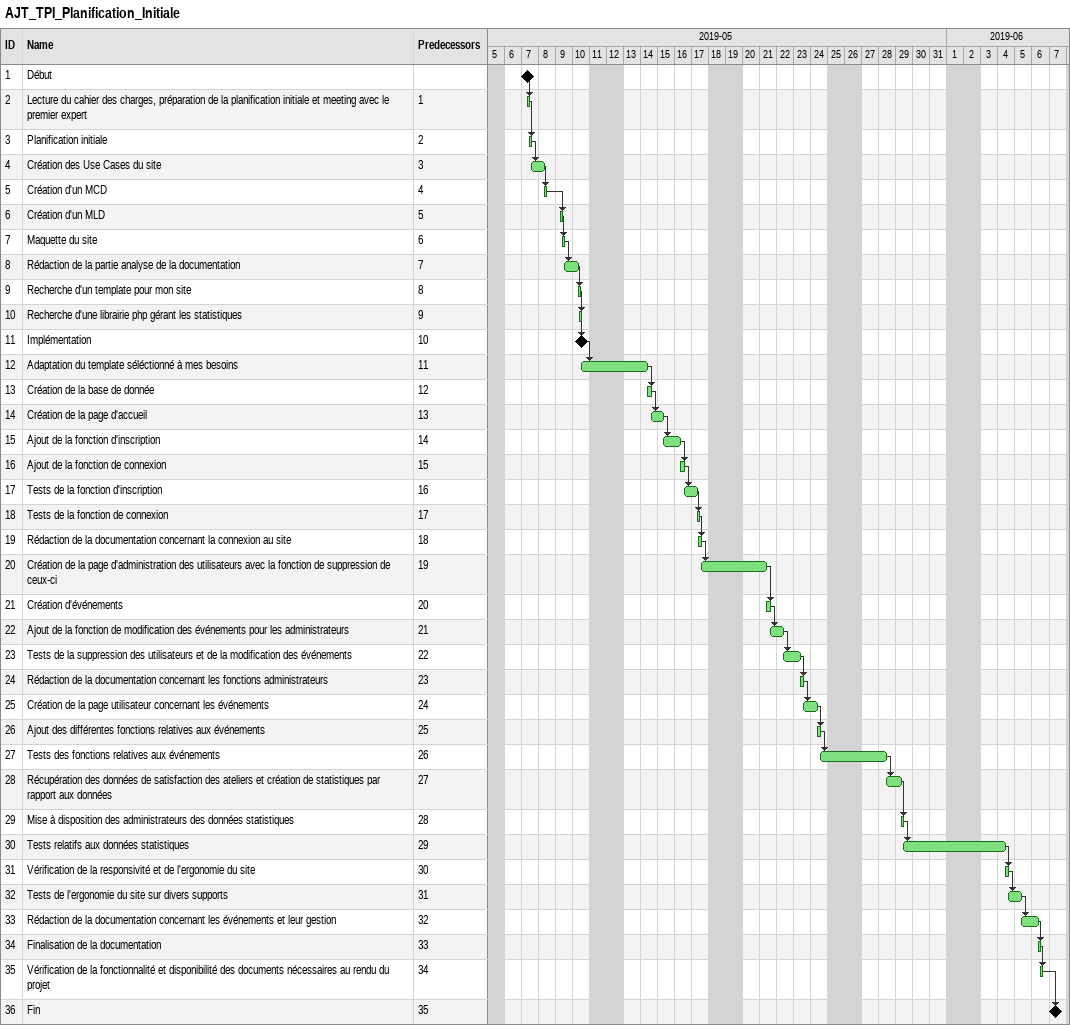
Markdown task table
AJT_TPI_Planification_Initiale

| ID | Task | Start | Finish | Predecessors |
|---|---|---|---|---|
| 1 | Début (milestone) | 2019-05-07 | 2019-05-07 |  |
| 2 | Lecture du cahier des charges, préparation de la planification initiale et meeting avec le premier expert | 2019-05-07 | 2019-05-07 | 1 |
| 3 | Planification initiale | 2019-05-07 | 2019-05-07 | 2 |
| 4 | Création des Use Cases du site | 2019-05-07 | 2019-05-08 | 3 |
| 5 | Création d'un MCD | 2019-05-08 | 2019-05-08 | 4 |
| 6 | Création d'un MLD | 2019-05-09 | 2019-05-09 | 5 |
| 7 | Maquette du site | 2019-05-09 | 2019-05-09 | 6 |
| 8 | Rédaction de la partie analyse de la documentation | 2019-05-09 | 2019-05-10 | 7 |
| 9 | Recherche d'un template pour mon site | 2019-05-10 | 2019-05-10 | 8 |
| 10 | Recherche d'une librairie php gérant les statistiques | 2019-05-10 | 2019-05-10 | 9 |
| 11 | Implémentation (milestone) | 2019-05-10 | 2019-05-10 | 10 |
| 12 | Adaptation du template séléctionné à mes besoins | 2019-05-10 | 2019-05-14 | 11 |
| 13 | Création de la base de donnée | 2019-05-14 | 2019-05-14 | 12 |
| 14 | Création de la page d'accueil | 2019-05-14 | 2019-05-15 | 13 |
| 15 | Ajout de la fonction d'inscription | 2019-05-15 | 2019-05-16 | 14 |
| 16 | Ajout de la fonction de connexion | 2019-05-16 | 2019-05-16 | 15 |
| 17 | Tests de la fonction d'inscription | 2019-05-16 | 2019-05-17 | 16 |
| 18 | Tests de la fonction de connexion | 2019-05-17 | 2019-05-17 | 17 |
| 19 | Rédaction de la documentation concernant la connexion au site | 2019-05-17 | 2019-05-17 | 18 |
| 20 | Création de la page d'administration des utilisateurs avec la fonction de suppression de ceux-ci | 2019-05-17 | 2019-05-21 | 19 |
| 21 | Création d'événements | 2019-05-21 | 2019-05-21 | 20 |
| 22 | Ajout de la fonction de modification des événements pour les administrateurs | 2019-05-21 | 2019-05-22 | 21 |
| 23 | Tests de la suppression des utilisateurs et de la modification des événements | 2019-05-22 | 2019-05-23 | 22 |
| 24 | Rédaction de la documentation concernant les fonctions administrateurs | 2019-05-23 | 2019-05-23 | 23 |
| 25 | Création de la page utilisateur concernant les événements | 2019-05-23 | 2019-05-24 | 24 |
| 26 | Ajout des différentes fonctions relatives aux événements | 2019-05-24 | 2019-05-24 | 25 |
| 27 | Tests des fonctions relatives aux événements | 2019-05-24 | 2019-05-28 | 26 |
| 28 | Récupération des données de satisfaction des ateliers et création de statistiques par rapport aux données | 2019-05-28 | 2019-05-29 | 27 |
| 29 | Mise à disposition des administrateurs des données statistiques | 2019-05-29 | 2019-05-29 | 28 |
| 30 | Tests relatifs aux données statistiques | 2019-05-29 | 2019-06-04 | 29 |
| 31 | Vérification de la responsivité et de l'ergonomie du site | 2019-06-04 | 2019-06-04 | 30 |
| 32 | Tests de l'ergonomie du site sur divers supports | 2019-06-04 | 2019-06-05 | 31 |
| 33 | Rédaction de la documentation concernant les événements et leur gestion | 2019-06-05 | 2019-06-06 | 32 |
| 34 | Finalisation de la documentation | 2019-06-06 | 2019-06-06 | 33 |
| 35 | Vérification de la fonctionnalité et disponibilité des documents nécessaires au rendu du projet | 2019-06-06 | 2019-06-06 | 34 |
| 36 | Fin (milestone) | 2019-06-07 | 2019-06-07 | 35 |
